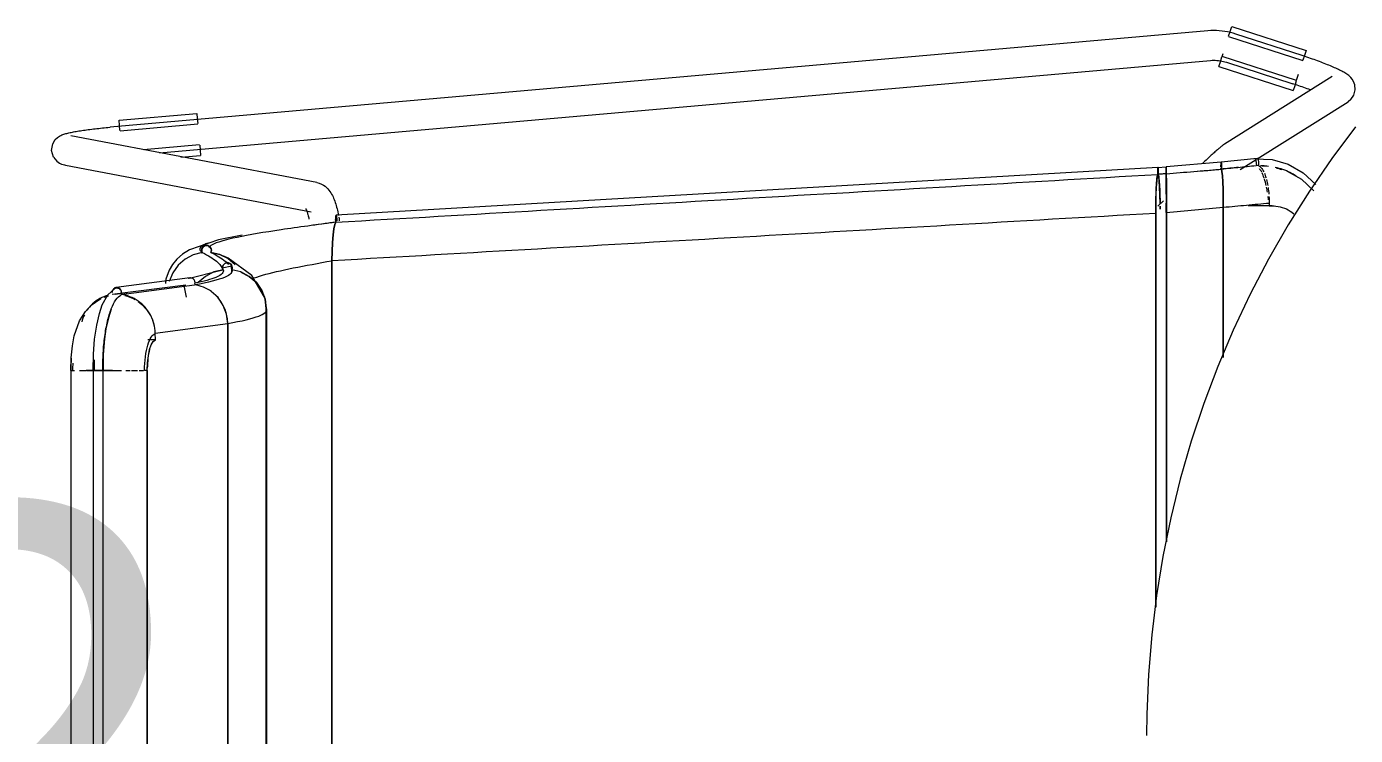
# Model space of a CAD drawing. Header units: millimetres. Extents: x 79795 to 317870, y -36033 to 97293.
# Drawn here: x 163525 to 164061, y 12306 to 12592 of the extents above; entities that cross this region are included whole.
import ezdxf

# ---------------------------------------------------------------- set-up
doc = ezdxf.new("R2010")
doc.units = ezdxf.units.MM
doc.header["$MEASUREMENT"] = 0
doc.layers.add('A-AREA-IDEN', color=7, linetype='CONTINUOUS', lineweight=9)
doc.layers.add('I-FURN', color=8, linetype='CONTINUOUS', lineweight=9)
doc.styles.add('Century Gothic', font='GOTHIC.TTF', dxfattribs={"height": 200})

msp = doc.modelspace()

# ---------------------------------------------------------------- linework, layer by layer
at = {"layer": 'I-FURN'}
for p, q in [((164010.86, 12589.89), (164011.49, 12591.84)), ((164011.49, 12591.84), (164041.5, 12582.15)), ((164001.81, 12590.12), (163558.49, 12551.18)), ((164001.86, 12590.13), (164001.81, 12590.13)), ((164003, 12590.21), (164001.86, 12590.13)), ((164004.14, 12590.23), (164003, 12590.21)), ((164005.28, 12590.22), (164004.14, 12590.23)), ((164006.42, 12590.16), (164005.28, 12590.22)), ((164007.56, 12590.05), (164006.42, 12590.16)), ((164008.69, 12589.9), (164007.56, 12590.05)), ((164009.82, 12589.7), (164008.69, 12589.9)), ((164010.93, 12589.46), (164009.82, 12589.7)), ((164010.19, 12587.8), (164040.19, 12578.11)), ((164010.22, 12587.91), (164010.86, 12589.89)), ((164012.04, 12589.17), (164010.93, 12589.46)), ((164013.13, 12588.84), (164012.04, 12589.17)), ((164039.94, 12580.13), (164013.13, 12588.84)), ((164007.61, 12579.82), (164007.99, 12580.99)), ((164041.5, 12582.15), (164040.87, 12580.2)), ((163578.36, 12540.88), (164002.86, 12578.17)), ((164002.86, 12578.17), (164003.52, 12578.22)), ((164003.52, 12578.22), (164004.18, 12578.23)), ((164004.18, 12578.23), (164004.84, 12578.23)), ((164004.84, 12578.23), (164005.5, 12578.19)), ((164005.5, 12578.19), (164006.16, 12578.13)), ((164006.16, 12578.13), (164006.82, 12578.04)), ((164006.27, 12575.68), (164006.9, 12577.64)), ((164006.27, 12575.68), (164036.28, 12565.99)), ((164006.82, 12578.04), (164007.47, 12577.93)), ((164006.9, 12577.64), (164007.54, 12579.61)), ((164007.47, 12577.93), (164008.12, 12577.79)), ((164037.59, 12570.04), (164007.58, 12579.73)), ((164008.12, 12577.79), (164008.76, 12577.62)), ((164008.76, 12577.62), (164009.39, 12577.43)), ((164009.39, 12577.43), (164009.42, 12577.42)), ((164009.42, 12577.42), (164036.23, 12568.71)), ((164040.4, 12579.98), (164039.94, 12580.13)), ((164040.87, 12580.2), (164040.23, 12578.23)), ((164041.14, 12579.73), (164040.4, 12579.98)), ((164041.87, 12579.49), (164041.14, 12579.73)), ((164042.61, 12579.24), (164041.87, 12579.49)), ((164043.33, 12578.99), (164042.61, 12579.24)), ((164044.06, 12578.73), (164043.33, 12578.99)), ((164044.77, 12578.48), (164044.06, 12578.73)), ((164045.48, 12578.23), (164044.77, 12578.48)), ((164046.18, 12577.97), (164045.48, 12578.23)), ((164046.87, 12577.72), (164046.18, 12577.97)), ((164047.54, 12577.46), (164046.87, 12577.72)), ((164048.21, 12577.21), (164047.54, 12577.46)), ((164048.86, 12576.95), (164048.21, 12577.21)), ((164049.5, 12576.7), (164048.86, 12576.95)), ((164050.13, 12576.45), (164049.5, 12576.7)), ((164050.74, 12576.2), (164050.13, 12576.45)), ((164051.34, 12575.96), (164050.74, 12576.2)), ((164051.91, 12575.71), (164051.34, 12575.96)), ((164052.48, 12575.47), (164051.91, 12575.71)), ((164053.02, 12575.23), (164052.48, 12575.47)), ((164052.09, 12571.64), (164008.51, 12544.33)), ((164037.62, 12570.13), (164038.42, 12572.61)), ((164053.55, 12574.99), (164053.02, 12575.23)), ((164054.06, 12574.76), (164053.55, 12574.99)), ((164054.55, 12574.52), (164054.06, 12574.76)), ((164055.02, 12574.29), (164054.55, 12574.52)), ((164055.48, 12574.06), (164055.02, 12574.29)), ((164055.92, 12573.83), (164055.48, 12574.06)), ((164056.34, 12573.6), (164055.92, 12573.83)), ((164056.76, 12573.37), (164056.34, 12573.6)), ((164057.16, 12573.14), (164056.76, 12573.37)), ((164057.55, 12572.9), (164057.16, 12573.14)), ((164057.93, 12572.64), (164057.55, 12572.9)), ((164058.32, 12572.36), (164057.93, 12572.64)), ((164058.73, 12572.05), (164058.32, 12572.36)), ((164059.15, 12571.68), (164058.73, 12572.05)), ((164059.62, 12571.22), (164059.15, 12571.68)), ((164060.14, 12570.59), (164059.62, 12571.22)), ((164060.7, 12569.68), (164060.14, 12570.59)), ((164036.56, 12568.61), (164036.23, 12568.71)), ((164036.91, 12567.95), (164036.28, 12565.99)), ((164037.25, 12568.38), (164036.56, 12568.61)), ((164037.55, 12569.92), (164036.91, 12567.95)), ((164037.94, 12568.15), (164037.25, 12568.38)), ((164038.63, 12567.92), (164037.94, 12568.15)), ((164039.31, 12567.68), (164038.63, 12567.92)), ((164039.98, 12567.45), (164039.31, 12567.68)), ((164040.65, 12567.21), (164039.98, 12567.45)), ((164041.3, 12566.98), (164040.65, 12567.21)), ((164041.95, 12566.74), (164041.3, 12566.98)), ((164042.59, 12566.51), (164041.95, 12566.74)), ((164043.21, 12566.27), (164042.59, 12566.51)), ((164061.23, 12568.29), (164060.7, 12569.68)), ((164060.81, 12564.09), (164061.4, 12566.32)), ((164061.4, 12566.32), (164061.23, 12568.29)), ((164021.7, 12538.43), (164058.47, 12561.47)), ((164059.59, 12562.36), (164058.47, 12561.47)), ((164059.59, 12562.36), (164060.81, 12564.09)), ((163562.09, 12553.99), (163593.5, 12556.75)), ((163593.5, 12556.75), (163593.68, 12554.71)), ((163593.68, 12554.71), (163593.86, 12552.64)), ((163540.6, 12548.61), (163541.01, 12548.72)), ((163541.01, 12548.72), (163541.42, 12548.82)), ((163541.42, 12548.82), (163541.85, 12548.92)), ((163541.85, 12548.92), (163542.29, 12549.02)), ((163542.29, 12549.02), (163542.75, 12549.12)), ((163542.75, 12549.12), (163543.23, 12549.21)), ((163543.23, 12549.21), (163543.72, 12549.31)), ((163543.72, 12549.31), (163544.24, 12549.4)), ((163544.24, 12549.4), (163544.77, 12549.5)), ((163544.77, 12549.5), (163545.32, 12549.59)), ((163545.32, 12549.59), (163545.89, 12549.68)), ((163545.89, 12549.68), (163546.48, 12549.77)), ((163546.48, 12549.77), (163547.08, 12549.87)), ((163547.08, 12549.87), (163547.7, 12549.96)), ((163547.7, 12549.96), (163548.33, 12550.05)), ((163548.33, 12550.05), (163548.98, 12550.13)), ((163548.98, 12550.13), (163549.65, 12550.22)), ((163549.65, 12550.22), (163550.32, 12550.31)), ((163550.32, 12550.31), (163551.01, 12550.4)), ((163551.01, 12550.4), (163551.71, 12550.48)), ((163551.71, 12550.48), (163552.42, 12550.56)), ((163552.42, 12550.56), (163553.13, 12550.64)), ((163553.13, 12550.64), (163553.86, 12550.72)), ((163553.86, 12550.72), (163554.59, 12550.8)), ((163554.59, 12550.8), (163555.33, 12550.88)), ((163555.33, 12550.88), (163556.08, 12550.95)), ((163556.08, 12550.95), (163556.83, 12551.02)), ((163556.83, 12551.02), (163557.58, 12551.09)), ((163557.58, 12551.09), (163558.33, 12551.16)), ((163558.33, 12551.16), (163558.49, 12551.18)), ((163562.27, 12551.95), (163562.09, 12553.99)), ((163562.45, 12549.88), (163562.27, 12551.95)), ((163562.46, 12549.76), (163593.88, 12552.52)), ((164061.49, 12551.32), (164051.91, 12538.51)), ((163534.81, 12541.79), (163535.29, 12544.55)), ((163535.29, 12544.55), (163536.33, 12546.21)), ((163536.33, 12546.21), (163537.24, 12547.06)), ((163537.24, 12547.06), (163537.95, 12547.54)), ((163537.95, 12547.54), (163538.51, 12547.85)), ((163538.51, 12547.85), (163538.98, 12548.06)), ((163538.98, 12548.06), (163539.41, 12548.23)), ((163539.41, 12548.23), (163539.81, 12548.37)), ((163539.81, 12548.37), (163540.21, 12548.5)), ((163540.21, 12548.5), (163540.6, 12548.61)), ((163641.93, 12528.88), (163542.64, 12547.7)), ((163594.62, 12544.07), (163572.01, 12542.09)), ((163594.63, 12543.95), (163594.81, 12541.88)), ((164007.25, 12543.41), (164007.02, 12543.22)), ((164007.48, 12543.59), (164007.25, 12543.41)), ((164007.7, 12543.76), (164007.48, 12543.59)), ((164007.93, 12543.93), (164007.7, 12543.76)), ((164008.19, 12544.12), (164007.93, 12543.93)), ((164008.51, 12544.33), (164008.19, 12544.12)), ((163535.64, 12539.04), (163534.81, 12541.79)), ((163535.64, 12539.04), (163536.97, 12537.47)), ((163587.09, 12539.15), (163594.99, 12539.84)), ((163594.81, 12541.88), (163594.99, 12539.84)), ((164001.12, 12537.91), (164000.67, 12537.48)), ((164001.56, 12538.32), (164001.12, 12537.91)), ((164002, 12538.72), (164001.56, 12538.32)), ((164002.42, 12539.12), (164002, 12538.72)), ((164002.84, 12539.5), (164002.42, 12539.12)), ((164003.24, 12539.86), (164002.84, 12539.5)), ((164003.63, 12540.22), (164003.24, 12539.86)), ((164004.01, 12540.56), (164003.63, 12540.22)), ((164004.37, 12540.89), (164004.01, 12540.56)), ((164004.72, 12541.21), (164004.37, 12540.89)), ((164005.06, 12541.51), (164004.72, 12541.21)), ((164005.38, 12541.8), (164005.06, 12541.51)), ((164005.69, 12542.07), (164005.38, 12541.8)), ((164005.99, 12542.33), (164005.69, 12542.07)), ((164006.26, 12542.57), (164005.99, 12542.33)), ((164006.53, 12542.8), (164006.26, 12542.57)), ((164006.78, 12543.01), (164006.53, 12542.8)), ((164007.02, 12543.22), (164006.78, 12543.01)), ((164021.73, 12538.5), (164007.24, 12537.08)), ((164014.88, 12534.16), (164021.33, 12538.2)), ((164020.84, 12538.38), (164027.75, 12538.1)), ((164027.75, 12538.1), (164034.27, 12536.22)), ((164051.91, 12538.51), (164042.86, 12525.32)), ((163536.97, 12537.47), (163538.05, 12536.72)), ((163538.05, 12536.72), (163538.85, 12536.34)), ((163538.85, 12536.34), (163539.47, 12536.13)), ((163539.47, 12536.13), (163539.99, 12535.99)), ((163539.99, 12535.99), (163540.4, 12535.91)), ((163540.4, 12535.91), (163639.69, 12517.09)), ((163981.68, 12534.98), (163649.77, 12515.69)), ((163981.58, 12533.6), (163981.57, 12533.11)), ((163981.57, 12533.11), (163981.57, 12532.61)), ((163981.57, 12532.61), (163981.58, 12532.14)), ((163981.59, 12534.05), (163981.58, 12533.6)), ((163981.61, 12534.43), (163981.59, 12534.05)), ((163981.63, 12534.73), (163981.61, 12534.43)), ((163981.66, 12534.91), (163981.63, 12534.73)), ((163981.68, 12534.98), (163981.66, 12534.91)), ((163981.68, 12534.98), (163985.04, 12535.25)), ((163981.71, 12534.91), (163981.68, 12534.98)), ((163981.74, 12534.72), (163981.71, 12534.91)), ((163981.76, 12534.43), (163981.74, 12534.72)), ((163981.78, 12534.04), (163981.76, 12534.43)), ((163981.79, 12533.59), (163981.78, 12534.04)), ((163981.78, 12532.14), (163981.79, 12532.61)), ((163981.79, 12533.1), (163981.79, 12533.59)), ((163981.79, 12532.61), (163981.79, 12533.1)), ((163985.03, 12533.86), (163985.04, 12534.32)), ((163985.04, 12534.32), (163985.03, 12533.87)), ((163985.03, 12533.87), (163985.03, 12533.38)), ((163985.03, 12533.37), (163985.03, 12533.86)), ((163985.03, 12533.38), (163985.03, 12532.88)), ((163985.03, 12532.88), (163985.03, 12533.37)), ((163985.04, 12532.41), (163985.03, 12532.88)), ((163985.03, 12532.88), (163985.04, 12532.41)), ((164007.24, 12537.08), (163985.04, 12535.25)), ((163985.04, 12535.18), (163985.04, 12535.25)), ((163985.04, 12535.25), (163985.04, 12535.18)), ((163985.04, 12535.19), (163985.04, 12535.25)), ((163985.04, 12535.25), (163985.04, 12535.19)), ((163985.04, 12534.32), (163985.04, 12534.7)), ((163985.04, 12534.7), (163985.04, 12534.32)), ((163985.05, 12535), (163985.05, 12534.7)), ((163985.05, 12534.71), (163985.05, 12535)), ((163985.05, 12534.33), (163985.05, 12534.71)), ((163985.05, 12534.7), (163985.05, 12534.32)), ((163985.05, 12533.87), (163985.05, 12534.33)), ((163985.05, 12534.32), (163985.05, 12533.87)), ((163985.05, 12533.87), (163985.05, 12533.38)), ((163985.05, 12533.38), (163985.05, 12533.87)), ((163985.05, 12533.38), (163985.05, 12532.88)), ((163985.05, 12532.89), (163985.05, 12533.38)), ((163985.05, 12532.42), (163985.05, 12532.89)), ((163985.05, 12532.88), (163985.05, 12532.41)), ((164000.2, 12537.05), (163999.73, 12536.61)), ((164000.67, 12537.48), (164000.2, 12537.05)), ((164007.16, 12536.16), (164007.14, 12535.7)), ((164007.14, 12535.7), (164007.16, 12536.15)), ((164007.14, 12535.7), (164007.14, 12535.21)), ((164007.14, 12535.21), (164007.14, 12535.7)), ((164007.14, 12534.72), (164007.15, 12534.24)), ((164007.15, 12534.24), (164007.14, 12534.71)), ((164007.17, 12536.54), (164007.16, 12536.16)), ((164007.16, 12536.15), (164007.17, 12536.53)), ((164007.19, 12536.83), (164007.17, 12536.54)), ((164007.17, 12536.53), (164007.19, 12536.83)), ((164007.22, 12537.02), (164007.19, 12536.83)), ((164007.19, 12536.83), (164007.22, 12537.01)), ((164007.24, 12537.08), (164007.22, 12537.02)), ((164007.22, 12537.01), (164007.24, 12537.08)), ((164007.27, 12537.01), (164007.24, 12537.08)), ((164007.24, 12537.08), (164007.27, 12537.01)), ((164007.29, 12536.82), (164007.27, 12537.01)), ((164007.31, 12536.53), (164007.29, 12536.82)), ((164007.29, 12536.82), (164007.31, 12536.52)), ((164007.33, 12536.14), (164007.31, 12536.53)), ((164007.31, 12536.52), (164007.33, 12536.14)), ((164007.34, 12535.69), (164007.33, 12536.14)), ((164007.33, 12536.14), (164007.34, 12535.69)), ((164007.35, 12535.2), (164007.34, 12535.69)), ((164007.34, 12535.69), (164007.35, 12535.2)), ((164007.34, 12534.7), (164007.35, 12535.2)), ((164007.35, 12535.2), (164007.34, 12534.7)), ((164007.34, 12534.23), (164007.34, 12534.7)), ((164007.34, 12534.7), (164007.34, 12534.23)), ((164007.53, 12533.34), (164007.34, 12534.23)), ((164007.34, 12534.23), (164007.53, 12533.34)), ((164007.71, 12531.6), (164007.53, 12533.34)), ((164007.53, 12533.34), (164007.71, 12531.62)), ((164033.87, 12533.51), (164039.7, 12530.15)), ((164034.27, 12536.22), (164040.28, 12532.83)), ((164040.28, 12532.83), (164045.43, 12528.09)), ((163641.93, 12528.88), (163642.91, 12528.62)), ((163642.91, 12528.62), (163643.81, 12528.26)), ((163643.81, 12528.26), (163644.6, 12527.82)), ((163644.6, 12527.82), (163645.29, 12527.34)), ((163645.29, 12527.34), (163645.88, 12526.83)), ((163981.18, 12529.51), (163981.02, 12527)), ((163981.37, 12531.26), (163981.18, 12529.51)), ((163981.58, 12532.14), (163981.37, 12531.26)), ((163981.99, 12531.24), (163981.78, 12532.14)), ((163982.18, 12529.48), (163981.99, 12531.24)), ((163982.35, 12526.99), (163982.18, 12529.48)), ((163984.99, 12527.26), (163985.01, 12529.76)), ((163985.01, 12529.76), (163984.99, 12527.26)), ((163984.99, 12524.14), (163984.99, 12527.26)), ((163984.99, 12527.26), (163984.99, 12524.14)), ((163985.01, 12529.76), (163985.02, 12531.51)), ((163985.02, 12531.51), (163985.01, 12529.76)), ((163985.06, 12531.53), (163985.05, 12532.42)), ((163985.05, 12532.41), (163985.06, 12531.53)), ((163985.06, 12531.53), (163985.08, 12529.78)), ((163985.08, 12529.78), (163985.06, 12531.53)), ((163985.08, 12529.78), (163985.09, 12527.28)), ((163985.09, 12527.28), (163985.08, 12529.78)), ((163985.1, 12524.15), (163985.09, 12527.28)), ((163985.09, 12527.27), (163985.1, 12524.15)), ((164007.71, 12531.61), (164007.86, 12529.17)), ((164007.86, 12529.13), (164007.71, 12531.6)), ((164007.97, 12526.03), (164007.86, 12529.13)), ((164007.86, 12529.13), (164007.97, 12526.09)), ((164039.7, 12530.15), (164044.61, 12525.46)), ((163645.88, 12526.83), (163646.4, 12526.31)), ((163646.4, 12526.31), (163646.86, 12525.78)), ((163646.86, 12525.78), (163647.26, 12525.25)), ((163647.26, 12525.25), (163647.62, 12524.71)), ((163647.62, 12524.71), (163647.94, 12524.17)), ((163647.94, 12524.17), (163648.23, 12523.64)), ((163648.23, 12523.64), (163648.5, 12523.08)), ((163648.5, 12523.08), (163648.75, 12522.52)), ((163648.75, 12522.52), (163648.99, 12521.95)), ((163648.99, 12521.95), (163649.21, 12521.37)), ((163980.89, 12523.87), (163980.82, 12520.31)), ((163981.02, 12527), (163980.89, 12523.87)), ((163982.47, 12523.87), (163982.35, 12526.99)), ((163982.55, 12520.32), (163982.47, 12523.87)), ((163985.1, 12520.58), (163985.1, 12524.15)), ((163985.1, 12524.14), (163985.1, 12520.58)), ((164008.05, 12522.59), (164007.97, 12526.03)), ((164007.97, 12526.03), (164008.05, 12522.59)), ((164008.05, 12522.5), (164008.07, 12518.85)), ((164008.07, 12518.73), (164008.05, 12522.49)), ((164042.86, 12525.32), (164034.34, 12511.77)), ((163637.46, 12518.31), (163637.48, 12518.29)), ((163637.48, 12518.29), (163637.52, 12518.21)), ((163637.52, 12518.21), (163637.57, 12518.13)), ((163637.57, 12518.13), (163637.64, 12517.97)), ((163637.64, 12517.97), (163637.73, 12517.78)), ((163637.73, 12517.78), (163637.83, 12517.55)), ((163637.83, 12517.55), (163637.93, 12517.28)), ((163637.93, 12517.28), (163638.03, 12516.98)), ((163638.03, 12516.98), (163638.14, 12516.64)), ((163638.14, 12516.64), (163638.25, 12516.27)), ((163649.21, 12521.37), (163649.42, 12520.78)), ((163649.42, 12520.78), (163649.61, 12520.17)), ((163649.61, 12520.17), (163649.79, 12519.56)), ((163649.79, 12519.56), (163649.96, 12518.93)), ((163649.96, 12518.93), (163650.13, 12518.28)), ((163650.13, 12518.28), (163650.28, 12517.63)), ((163650.28, 12517.63), (163650.42, 12516.96)), ((163650.42, 12516.96), (163650.56, 12516.28)), ((163980.82, 12520.31), (163980.79, 12516.53)), ((163980.79, 12516.53), (163980.79, 12357.43)), ((163980.79, 12357.43), (163980.79, 12516.53)), ((163983.96, 12521.49), (163981.67, 12519.28)), ((163982.57, 12518.06), (163982.56, 12519.3)), ((163984.98, 12516.8), (163984.98, 12520.58)), ((163984.98, 12520.58), (163984.98, 12516.8)), ((163985.1, 12520.58), (163985.11, 12516.79)), ((163985.11, 12516.79), (163985.1, 12520.58)), ((163985.11, 12516.79), (163985.11, 12383.79)), ((163985.11, 12383.79), (163985.11, 12516.79)), ((164008.07, 12458.25), (164008.07, 12518.73)), ((164008.07, 12518.73), (164008.07, 12458.25)), ((164027.87, 12519.44), (164018.11, 12519.44)), ((164026.63, 12520.43), (164026.63, 12519.38)), ((163638.25, 12516.27), (163638.36, 12515.88)), ((163638.36, 12515.88), (163638.46, 12515.46)), ((163638.46, 12515.46), (163638.57, 12515.01)), ((163638.57, 12515.01), (163638.67, 12514.54)), ((163638.67, 12514.54), (163638.77, 12514.05)), ((163649.18, 12511.92), (163648.82, 12510.17)), ((163648.82, 12510.18), (163649.19, 12511.92)), ((163649.59, 12512.82), (163649.18, 12511.92)), ((163649.19, 12511.92), (163649.59, 12512.82)), ((163649.56, 12513.79), (163649.57, 12514.29)), ((163649.57, 12514.28), (163649.56, 12513.79)), ((163649.56, 12513.79), (163649.57, 12513.29)), ((163649.57, 12513.3), (163649.56, 12513.79)), ((163649.59, 12514.74), (163649.57, 12514.28)), ((163649.57, 12514.29), (163649.59, 12514.74)), ((163649.59, 12512.82), (163649.57, 12513.3)), ((163649.57, 12513.29), (163649.59, 12512.82)), ((163649.59, 12514.74), (163649.63, 12515.13)), ((163649.63, 12515.12), (163649.59, 12514.74)), ((163649.63, 12515.13), (163649.67, 12515.43)), ((163649.67, 12515.42), (163649.63, 12515.12)), ((163649.72, 12515.62), (163649.67, 12515.42)), ((163649.67, 12515.43), (163649.72, 12515.62)), ((163649.77, 12515.69), (163649.72, 12515.62)), ((163649.72, 12515.62), (163649.77, 12515.69)), ((163649.83, 12515.63), (163649.77, 12515.69)), ((163649.77, 12515.69), (163649.83, 12515.63)), ((163649.88, 12515.44), (163649.83, 12515.63)), ((163649.83, 12515.63), (163649.88, 12515.45)), ((163649.88, 12515.45), (163649.92, 12515.16)), ((163649.92, 12515.15), (163649.88, 12515.44)), ((163649.92, 12515.16), (163649.96, 12514.78)), ((163649.96, 12514.77), (163649.92, 12515.15)), ((163649.96, 12514.78), (163649.98, 12514.33)), ((163649.98, 12514.32), (163649.96, 12514.77)), ((163649.98, 12514.33), (163649.99, 12513.83)), ((163649.99, 12513.83), (163649.98, 12514.32)), ((163649.98, 12513.33), (163649.99, 12513.83)), ((163649.99, 12513.83), (163649.99, 12513.33)), ((163650.56, 12516.28), (163650.68, 12515.59)), ((163650.8, 12514.88), (163650.91, 12514.17)), ((163650.91, 12514.17), (163651.01, 12513.44)), ((164034.34, 12511.77), (164026.37, 12497.9)), ((163611.86, 12507.58), (163602.2, 12505.68)), ((163648.51, 12507.68), (163648.27, 12504.58)), ((163648.27, 12504.63), (163648.51, 12507.68)), ((163648.51, 12507.71), (163648.82, 12510.18)), ((163648.82, 12510.17), (163648.51, 12507.68)), ((163590.48, 12501.69), (163587.66, 12499.88)), ((163602.2, 12505.68), (163590.48, 12501.69)), ((163595.69, 12500.58), (163592.06, 12499.67)), ((163595.19, 12500.51), (163595.69, 12500.58)), ((163595.48, 12501.54), (163595.56, 12502.04)), ((163595.56, 12502.04), (163595.48, 12501.55)), ((163595.48, 12501.55), (163595.52, 12501.05)), ((163595.52, 12501.05), (163595.48, 12501.54)), ((163595.69, 12500.58), (163595.52, 12501.05)), ((163595.52, 12501.05), (163595.69, 12500.58)), ((163595.75, 12502.5), (163595.56, 12502.04)), ((163595.56, 12502.04), (163595.75, 12502.49)), ((163595.75, 12502.49), (163596.06, 12502.88)), ((163596.06, 12502.88), (163595.75, 12502.5)), ((163596.06, 12502.88), (163596.45, 12503.18)), ((163596.45, 12503.18), (163596.06, 12502.88)), ((163596.45, 12503.18), (163596.91, 12503.38)), ((163596.91, 12503.38), (163596.45, 12503.18)), ((163596.91, 12503.38), (163597.39, 12503.45)), ((163597.39, 12503.45), (163596.91, 12503.38)), ((163597.39, 12503.45), (163597.88, 12503.39)), ((163597.88, 12503.39), (163597.39, 12503.45)), ((163597.88, 12503.39), (163598.34, 12503.21)), ((163598.34, 12503.21), (163597.88, 12503.39)), ((163598.34, 12503.21), (163598.74, 12502.92)), ((163598.74, 12502.92), (163598.34, 12503.21)), ((163598.74, 12502.92), (163599.06, 12502.54)), ((163599.06, 12502.54), (163598.74, 12502.92)), ((163599.06, 12502.54), (163599.26, 12502.09)), ((163599.27, 12502.09), (163599.06, 12502.54)), ((163599.32, 12501.1), (163599.17, 12500.63)), ((163599.17, 12500.63), (163599.33, 12501.1)), ((163599.17, 12500.63), (163602.79, 12499.84)), ((163602.79, 12499.84), (163599.17, 12500.63)), ((163599.26, 12502.09), (163599.35, 12501.6)), ((163599.36, 12501.6), (163599.27, 12502.09)), ((163599.35, 12501.6), (163599.32, 12501.1)), ((163599.33, 12501.1), (163599.36, 12501.6)), ((163648.11, 12501.04), (163648.06, 12497.27)), ((163648.06, 12497.35), (163648.12, 12501.04)), ((163648.27, 12504.58), (163648.11, 12501.04)), ((163648.12, 12501.11), (163648.27, 12504.58)), ((163583.64, 12495.72), (163582.29, 12493.44)), ((163585.41, 12497.88), (163583.64, 12495.72)), ((163585.91, 12495.45), (163583.74, 12492.37)), ((163587.66, 12499.88), (163585.41, 12497.88)), ((163588.74, 12497.93), (163585.91, 12495.45)), ((163592.06, 12499.67), (163588.74, 12497.93)), ((163602.79, 12499.84), (163606.11, 12498.19)), ((163606.11, 12498.2), (163602.79, 12499.84)), ((163607.66, 12495.13), (163603.77, 12494.3)), ((163603.94, 12495.08), (163603.86, 12494.59)), ((163603.86, 12494.58), (163603.94, 12495.07)), ((163604.14, 12495.53), (163603.94, 12495.08)), ((163603.94, 12495.07), (163604.14, 12495.52)), ((163604.14, 12495.52), (163604.46, 12495.91)), ((163604.46, 12495.91), (163604.14, 12495.53)), ((163606.19, 12498.25), (163604.44, 12499.14)), ((163604.46, 12495.91), (163604.86, 12496.2)), ((163604.86, 12496.2), (163604.46, 12495.91)), ((163604.86, 12496.2), (163605.32, 12496.39)), ((163605.32, 12496.39), (163604.86, 12496.2)), ((163605.32, 12496.39), (163605.81, 12496.46)), ((163605.81, 12496.46), (163605.32, 12496.39)), ((163605.81, 12496.46), (163606.3, 12496.39)), ((163606.3, 12496.39), (163605.81, 12496.46)), ((163608.95, 12495.8), (163606.11, 12498.2)), ((163606.11, 12498.19), (163608.95, 12495.8)), ((163615.73, 12491.27), (163606.19, 12498.25)), ((163606.3, 12496.39), (163606.76, 12496.2)), ((163606.76, 12496.2), (163606.3, 12496.39)), ((163606.76, 12496.2), (163607.16, 12495.91)), ((163607.17, 12495.91), (163606.76, 12496.2)), ((163607.16, 12495.91), (163607.48, 12495.52)), ((163607.48, 12495.53), (163607.17, 12495.91)), ((163607.68, 12495.08), (163607.48, 12495.53)), ((163607.48, 12495.52), (163607.68, 12495.07)), ((163607.58, 12492.55), (163607.53, 12495.43)), ((163607.76, 12494.59), (163607.68, 12495.08)), ((163607.68, 12495.07), (163607.76, 12494.58)), ((163648.06, 12497.27), (163648.06, 12113.87)), ((163648.06, 12113.87), (163648.06, 12497.27)), ((164026.37, 12497.9), (164018.96, 12483.72)), ((163590.67, 12490.31), (163560.9, 12486.45)), ((163581, 12489.84), (163580.77, 12488.07)), ((163582.29, 12493.44), (163581, 12489.84)), ((163583.74, 12492.37), (163582.34, 12488.85)), ((163590.44, 12490.26), (163590, 12490.07)), ((163590.91, 12490.32), (163590.44, 12490.26)), ((163590.59, 12490.29), (163602.21, 12493.26)), ((163591.38, 12490.25), (163590.91, 12490.32)), ((163591.82, 12490.07), (163591.38, 12490.25)), ((163592.2, 12489.77), (163591.82, 12490.07)), ((163592.5, 12489.39), (163592.2, 12489.77)), ((163596.95, 12490.97), (163594.07, 12488.46)), ((163600.34, 12492.73), (163596.95, 12490.97)), ((163604.06, 12493.62), (163600.34, 12492.73)), ((163602.21, 12493.26), (163604.08, 12493.59)), ((163603.86, 12494.59), (163603.89, 12494.09)), ((163603.9, 12494.09), (163603.86, 12494.58)), ((163603.89, 12494.09), (163604.06, 12493.62)), ((163604.06, 12493.62), (163603.9, 12494.09)), ((163607.72, 12494.09), (163607.56, 12493.62)), ((163607.56, 12493.62), (163607.73, 12494.09)), ((163611.28, 12492.73), (163607.56, 12493.62)), ((163607.76, 12494.58), (163607.72, 12494.09)), ((163607.73, 12494.09), (163607.76, 12494.59)), ((163611.27, 12492.72), (163614.67, 12490.97)), ((163614.67, 12490.97), (163611.28, 12492.73)), ((163614.67, 12490.97), (163617.54, 12488.46)), ((163617.55, 12488.46), (163614.67, 12490.97)), ((163620.84, 12482.62), (163615.73, 12491.27)), ((163557.5, 12483.55), (163560.4, 12486.1)), ((163589.03, 12487.46), (163559.34, 12483.61)), ((163560.53, 12483.77), (163565.3, 12484.38)), ((163562.88, 12483.63), (163592.58, 12487.48)), ((163588.25, 12487.33), (163589.2, 12482.51)), ((163592.69, 12488.94), (163592.5, 12489.39)), ((163592.77, 12488.44), (163592.69, 12488.94)), ((163592.74, 12487.95), (163592.77, 12488.44)), ((163602.08, 12482.36), (163599.34, 12484.85)), ((163617.54, 12488.46), (163619.71, 12485.32)), ((163619.72, 12485.33), (163617.55, 12488.46)), ((163620.91, 12482.47), (163619.54, 12485.64)), ((163619.71, 12485.32), (163621.08, 12481.76)), ((163621.08, 12481.76), (163619.72, 12485.33)), ((163548.52, 12476.82), (163550.81, 12479.29)), ((163550.81, 12479.29), (163554.71, 12481.97)), ((163554.15, 12475.97), (163555.31, 12479.43)), ((163554.71, 12481.97), (163554.9, 12482.07)), ((163555.31, 12479.43), (163557.5, 12483.55)), ((163604.16, 12479.25), (163602.08, 12482.36)), ((163605.48, 12475.7), (163604.16, 12479.25)), ((163621.71, 12477.43), (163620.91, 12482.47)), ((163621.08, 12481.76), (163621.55, 12477.97)), ((163621.55, 12477.97), (163621.08, 12481.76)), ((164018.96, 12483.72), (164012.12, 12469.26)), ((163546.12, 12472.94), (163548.52, 12476.82)), ((163553.05, 12471.28), (163554.15, 12475.97)), ((163557.76, 12474.23), (163556.79, 12469.8)), ((163558.85, 12477.67), (163557.76, 12474.23)), ((163605.96, 12471.93), (163605.48, 12475.7)), ((163621.55, 12477.97), (163621.55, 12133.18)), ((163621.55, 12133.18), (163621.55, 12477.97)), ((163621.71, 12438.52), (163621.71, 12477.43)), ((163544, 12466.89), (163546.12, 12472.94)), ((163552.21, 12465.66), (163553.05, 12471.28)), ((163556.79, 12469.8), (163556.2, 12465.79)), ((163576.68, 12468.07), (163605.96, 12471.93)), ((163605.96, 12471.93), (163605.96, 12139.22)), ((163605.96, 12139.22), (163605.96, 12471.93)), ((164012.12, 12469.26), (164005.86, 12454.53)), ((163542.7, 12458.03), (163543.21, 12462.85)), ((163543.21, 12462.85), (163544, 12466.89)), ((163551.72, 12459.54), (163552.21, 12465.66)), ((163556.2, 12465.79), (163555.67, 12459.23)), ((163576.75, 12465.35), (163573.74, 12465.35)), ((163574.43, 12461.38), (163575.1, 12463.36)), ((163575.1, 12463.36), (163575.89, 12464.72)), ((163575.89, 12464.72), (163576.75, 12465.35)), ((163576.75, 12465.35), (163576.68, 12468.07)), ((163542.59, 12453), (163542.7, 12458.03)), ((163551.63, 12453), (163551.72, 12459.54)), ((163555.67, 12459.23), (163555.59, 12453)), ((163573.6, 12456.04), (163573.92, 12458.89)), ((163573.92, 12458.89), (163574.43, 12461.38)), ((163542.76, 12453), (163542.59, 12453)), ((163542.59, 12453), (163542.59, 12158.15)), ((163542.61, 12453), (163544.08, 12453)), ((163546.11, 12453), (163548.69, 12453)), ((163551.87, 12453), (163548.84, 12453)), ((163548.86, 12453), (163551.87, 12453)), ((163551.7, 12453), (163551.63, 12453)), ((163551.63, 12453), (163551.63, 12158.15)), ((163551.63, 12453), (163555.58, 12453)), ((163551.89, 12453), (163551.7, 12453)), ((163552.2, 12453), (163551.89, 12453)), ((163552.59, 12453), (163552.2, 12453)), ((163553.04, 12453), (163552.59, 12453)), ((163553.53, 12453), (163553.04, 12453)), ((163554.03, 12453), (163553.53, 12453)), ((163554.51, 12453), (163554.03, 12453)), ((163554.92, 12453), (163554.51, 12453)), ((163555.25, 12453), (163554.92, 12453)), ((163555.48, 12453), (163555.25, 12453)), ((163555.58, 12453), (163555.48, 12453)), ((163559.37, 12453), (163555.56, 12453)), ((163555.56, 12453), (163559.37, 12453)), ((163555.59, 12158.15), (163555.59, 12453)), ((163559.57, 12453), (163563.12, 12453)), ((163564.75, 12453), (163566.59, 12453)), ((163567.11, 12453), (163569.58, 12453)), ((163570.16, 12453), (163571.9, 12453)), ((163573.43, 12453), (163573.43, 12158.15)), ((163573.49, 12453), (163573.6, 12456.04)), ((163573.49, 12158.15), (163573.49, 12453)), ((164005.86, 12454.53), (164000.2, 12439.57)), ((163621.71, 12133.72), (163621.71, 12438.52)), ((164000.2, 12439.57), (163995.15, 12424.39)), ((163995.15, 12424.39), (163990.7, 12409.02)), ((163990.7, 12409.02), (163986.87, 12393.49)), ((163986.87, 12393.49), (163983.67, 12377.81)), ((163983.67, 12377.81), (163981.1, 12362.02)), ((163981.1, 12362.02), (163979.16, 12346.14)), ((163979.16, 12346.14), (163977.85, 12330.2)), ((163977.85, 12330.2), (163977.19, 12314.21)), ((163977.19, 12314.21), (163977.09, 12305.57))]:
    msp.add_line(p, q, dxfattribs=at)
for centre, major_axis, ratio, start_param, end_param in [((163590.9, 12488.36), (0, 1.96), 0.955139, 4.501447, 6.790779), ((163590.89, 12471.8), (0, 15.78), 0.955139, 5.687432, 6.170649), ((163590.89, 12471.8), (0, 15.78), 0.955139, 4.720632, 5.68731), ((163546.87, 12453), (0, 12.4), 0.287441, 1.332781, 1.570796), ((163558.34, 12453), (-15.75, 0), 0.000004, 3.431839, 3.614078)]:
    msp.add_ellipse(centre, major_axis=major_axis, ratio=ratio, start_param=start_param, end_param=end_param, dxfattribs=at)
for points, knots in [([(164021.56, 12535.57), (164021.57, 12535.79), (164021.56, 12536.27), (164021.48, 12537.03), (164021.32, 12537.69), (164021.15, 12538.13), (164021.03, 12538.28), (164020.99, 12538.32)], [-1, -1, -1, -1, -0.90625, -0.8125, -0.71875, -0.625, -0.5625, -0.5625, -0.5625, -0.5625]), ([(164021.88, 12538.45), (164021.91, 12538.44), (164021.95, 12538.39), (164022.03, 12538.29), (164022.13, 12538.09), (164022.23, 12537.77), (164022.31, 12537.38), (164022.34, 12537.02), (164022.36, 12536.65), (164022.35, 12536.2), (164022.32, 12535.85), (164022.29, 12535.67)], [0.5555556, 0.5555556, 0.5555556, 0.5555556, 0.5833333, 0.6180556, 0.6527778, 0.7222222, 0.7916667, 0.8263889, 0.8611111, 0.9305556, 1, 1, 1, 1]), ([(163981.58, 12532.15), (163981.58, 12532.37), (163981.57, 12532.86), (163981.57, 12533.49), (163981.58, 12533.95), (163981.6, 12534.37), (163981.63, 12534.82), (163981.66, 12534.98), (163981.68, 12534.98)], [-1, -1, -1, -1, -0.90625, -0.8125, -0.765625, -0.71875, -0.625, -0.501507, -0.501507, -0.501507, -0.501507]), ([(163981.68, 12534.98), (163981.7, 12534.98), (163981.73, 12534.84), (163981.76, 12534.45), (163981.78, 12534.06), (163981.79, 12533.6), (163981.8, 12533.11), (163981.79, 12532.6), (163981.79, 12532.29), (163981.78, 12532.14)], [-0.5, -0.5, -0.5, -0.5, -0.375, -0.3125, -0.25, -0.1875, -0.125, -0.0625, 0, 0, 0, 0]), ([(164028.97, 12535.06), (164031.05, 12534.62), (164034.01, 12533.65), (164036.68, 12532.09), (164037.48, 12531.56)], [-0.8210019, -0.8210019, -0.8210019, -0.8210019, -0.6666667, -0.5975811, -0.5975811, -0.5975811, -0.5975811]), ([(163980.79, 12516.53), (163980.79, 12517.8), (163980.81, 12520.35), (163980.89, 12523.95), (163981.01, 12527.12), (163981.23, 12530.48), (163981.44, 12531.87), (163981.58, 12532.15)], [-1, -1, -1, -1, -0.833333, -0.666667, -0.5, -0.333333, 0, 0, 0, 0]), ([(163981.78, 12532.14), (163981.93, 12531.85), (163982.14, 12530.46), (163982.35, 12527.1), (163982.48, 12523.95), (163982.53, 12521.55), (163982.55, 12520.32)], [-1, -1, -1, -1, -0.6666667, -0.5, -0.3333333, -0.1666667, -0.1666667, -0.1666667, -0.1666667]), ([(164026.63, 12519.38), (164029.01, 12519.6), (164032.61, 12518.97), (164035.61, 12517.04), (164036.52, 12516.28)], [0, 0, 0, 0, 0.3333333, 0.5, 0.5, 0.5, 0.5]), ([(163649.59, 12512.82), (163642.04, 12511.81), (163626.82, 12509.77), (163608.39, 12506.72), (163600.09, 12504.29), (163598.49, 12502.86), (163598.29, 12502.46)], [0, 0, 0, 0, 0.25, 0.5, 0.75, 0.8499412, 0.8499412, 0.8499412, 0.8499412]), ([(163598.11, 12504.43), (163597.39, 12504.17), (163594.36, 12502.88), (163594.13, 12501.6), (163595.69, 12500.58)], [0.6866019, 0.6866019, 0.6866019, 0.6866019, 0.75, 1, 1, 1, 1]), ([(163595.69, 12500.58), (163598.09, 12499.42), (163601.52, 12497.32), (163603.3, 12495.23), (163603.77, 12494.3)], [0, 0, 0, 0, 0.5, 0.9025379, 0.9025379, 0.9025379, 0.9025379]), ([(163599.17, 12500.63), (163601.58, 12499.46), (163604.24, 12497.83), (163605.91, 12496.21), (163606.3, 12495.75)], [0, 0, 0, 0, 0.5, 0.696307, 0.696307, 0.696307, 0.696307]), ([(163615.78, 12489.98), (163616.93, 12490.46), (163621.18, 12491.92), (163631.89, 12494.35), (163642.67, 12496.3), (163648.06, 12497.27)], [0.375, 0.375, 0.375, 0.375, 0.5, 0.75, 1, 1, 1, 1]), ([(163604.06, 12493.62), (163604.6, 12492.59), (163602.87, 12490.78), (163596.39, 12488.96), (163592.67, 12488.17)], [0, 0, 0, 0, 0.5, 0.8877852, 0.8877852, 0.8877852, 0.8877852]), ([(163562.88, 12483.63), (163562.94, 12483.78), (163563.01, 12483.99), (163563.05, 12484.27), (163563.06, 12484.56), (163563.03, 12484.85), (163562.94, 12485.14), (163562.83, 12485.41), (163562.63, 12485.73), (163562.33, 12486.05), (163561.96, 12486.28), (163561.6, 12486.42), (163561.29, 12486.46), (163561.02, 12486.47), (163560.75, 12486.44), (163560.51, 12486.36), (163560.26, 12486.25), (163559.96, 12486.06), (163559.65, 12485.73), (163559.43, 12485.34), (163559.33, 12484.98), (163559.3, 12484.72), (163559.29, 12484.56), (163559.3, 12484.49)], [0, 0, 0, 0, 0.0555556, 0.0833333, 0.1111111, 0.1666667, 0.1944444, 0.2222222, 0.2777778, 0.3333333, 0.3888889, 0.4444444, 0.4791667, 0.5138889, 0.5486111, 0.5833333, 0.6180556, 0.6527778, 0.7222222, 0.7916667, 0.8263889, 0.8611111, 0.8888889, 0.8888889, 0.8888889, 0.8888889]), ([(163559.31, 12484.39), (163559.31, 12484.56), (163559.35, 12484.85), (163559.5, 12485.23), (163559.75, 12485.65), (163560.28, 12486.1), (163561.14, 12486.36), (163561.93, 12486.13), (163562.46, 12485.73), (163562.78, 12485.35), (163562.92, 12485.04), (163562.97, 12484.88)], [-0.875, -0.875, -0.875, -0.875, -0.8125, -0.765625, -0.71875, -0.625, -0.5, -0.375, -0.3125, -0.25, -0.1875, -0.1875, -0.1875, -0.1875]), ([(163557.79, 12483.33), (163557.18, 12483.18), (163555.42, 12482.63), (163552.69, 12481.14), (163550.5, 12479.13), (163549.5, 12477.75), (163549.23, 12477.35)], [0.0793168, 0.0793168, 0.0793168, 0.0793168, 0.1666667, 0.3333333, 0.5, 0.565028, 0.565028, 0.565028, 0.565028]), ([(163569.76, 12480.8), (163571.81, 12479.37), (163574.32, 12476.42), (163575.88, 12472.85), (163576.13, 12471.6)], [-0.6666667, -0.6666667, -0.6666667, -0.6666667, -0.3333333, -0.1666667, -0.1666667, -0.1666667, -0.1666667]), ([(163605.96, 12471.93), (163611.68, 12472.94), (163619.32, 12474.77), (163621.71, 12476.6), (163621.71, 12477.43)], [0, 0, 0, 0, 0.5, 0.9107154, 0.9107154, 0.9107154, 0.9107154])]:
    msp.add_open_spline(points, degree=3, knots=knots, dxfattribs=at)
for points in [[(163985.05, 12532.42), (163988.77, 12532.72), (163996.2, 12533.32), (164003.63, 12533.93), (164007.34, 12534.23)], [(163991.36, 12532.93), (163991.77, 12532.97), (163992.18, 12533), (163992.59, 12533.04)], [(163996.2, 12533.33), (163999.57, 12533.61), (164002.95, 12533.89), (164006.31, 12534.17)], [(164014.23, 12534.95), (164011.89, 12534.71), (164009.52, 12534.48), (164007.15, 12534.24)], [(164022.29, 12535.67), (164019.85, 12535.43), (164014.9, 12534.95), (164009.86, 12534.47), (164007.34, 12534.23)], [(164022.29, 12535.67), (164022.68, 12535.52), (164023.43, 12534.96), (164024.13, 12533.81), (164024.46, 12533.12)], [(164023.6, 12533.08), (164023.29, 12533.72), (164022.97, 12534.12), (164022.65, 12534.45)], [(164025.07, 12535.52), (164024.42, 12535.58), (164023.77, 12535.59), (164023.12, 12535.58)], [(164024.57, 12530.66), (164024.3, 12531.47), (164024.01, 12532.28), (164023.72, 12532.84)], [(164023.82, 12535.63), (164024.65, 12535.62), (164025.47, 12535.58), (164026.29, 12535.5)], [(164024.66, 12532.67), (164024.91, 12532.08), (164025.14, 12531.42), (164025.34, 12530.69)], [(164031.69, 12534), (164030.98, 12534.26), (164030.26, 12534.45), (164029.52, 12534.57)], [(163649.59, 12512.82), (163704.82, 12516.04), (163815.42, 12522.48), (163926.18, 12528.92), (163981.58, 12532.14)], [(163985.05, 12532.41), (163984.47, 12532.37), (163983.32, 12532.28), (163982.16, 12532.19), (163981.58, 12532.15)], [(163985.04, 12532.41), (163984.49, 12532.36), (163983.41, 12532.27), (163982.32, 12532.18), (163981.78, 12532.14)], [(164025.41, 12527.62), (164025.2, 12528.54), (164024.96, 12529.49), (164024.72, 12530.33)], [(164025.53, 12530.02), (164025.71, 12529.28), (164025.87, 12528.47), (164026.02, 12527.64)], [(164025.94, 12524.96), (164025.83, 12525.65), (164025.7, 12526.3), (164025.56, 12526.96)], [(164026.16, 12526.79), (164026.28, 12525.94), (164026.4, 12525.06), (164026.46, 12524.15)], [(164026.39, 12521.84), (164026.34, 12522.32), (164026.27, 12522.79), (164026.21, 12523.26)], [(164026.53, 12523.23), (164026.58, 12522.31), (164026.62, 12521.38), (164026.63, 12520.43)], [(163814.3, 12506.94), (163869.76, 12510.13), (163925.26, 12513.33), (163980.79, 12516.53)], [(163982.56, 12519.3), (163982.57, 12518.89), (163982.57, 12518.48), (163982.57, 12518.06)], [(163985.11, 12516.79), (163988.94, 12517.13), (163992.77, 12517.48), (163996.6, 12517.82)], [(163996.6, 12517.82), (164000.43, 12518.17), (164004.25, 12518.51), (164008.07, 12518.85)], [(164026.63, 12520.43), (164023.6, 12520.17), (164017.46, 12519.63), (164011.21, 12519.04), (164008.07, 12518.73)], [(164026.63, 12519.38), (164027.28, 12519.44), (164027.94, 12519.46), (164028.6, 12519.43)], [(163649.57, 12512.81), (163646.51, 12512.42), (163643.42, 12512.03), (163640.37, 12511.65)], [(163648.06, 12497.35), (163703.42, 12500.55), (163758.84, 12503.74), (163814.3, 12506.94)], [(163607.56, 12493.62), (163608.11, 12492.59), (163606.14, 12490.55), (163598.08, 12488.5), (163592.58, 12487.48)], [(163563.06, 12484.39), (163563.07, 12484.23), (163563.07, 12484.06), (163563.03, 12483.9)], [(163555.56, 12453), (163555.52, 12455.35), (163555.59, 12460), (163556.22, 12466.86), (163557.33, 12473), (163558.86, 12478.07), (163560.75, 12481.77), (163562.16, 12483.08), (163562.89, 12483.43)], [(163556, 12482.55), (163556.59, 12482.78), (163557.2, 12482.93), (163557.81, 12483.06)], [(163576.68, 12468.07), (163576.64, 12469.36), (163576.28, 12471.87), (163574.87, 12475.47), (163572.67, 12478.61), (163569.84, 12481.14), (163566.5, 12482.9), (163564.12, 12483.49), (163562.88, 12483.63)], [(163564.4, 12483.17), (163565.78, 12482.86), (163567.15, 12482.36), (163568.41, 12481.66)], [(163548.07, 12475.39), (163547.64, 12474.5), (163547.24, 12473.57), (163547, 12472.61)], [(163621.71, 12477.43), (163621.71, 12477.61), (163621.65, 12477.79), (163621.55, 12477.97)], [(163572.36, 12453), (163572.42, 12456.79), (163573.39, 12464.18), (163575.55, 12467.57), (163576.67, 12467.82)], [(163542.68, 12453), (163542.67, 12454.71), (163542.75, 12456.39), (163542.9, 12457.97)], [(163574.38, 12461.38), (163573.83, 12459.33), (163573.55, 12456.61), (163573.45, 12453.84)], [(163552.16, 12453), (163552.13, 12454.43), (163552.14, 12455.85), (163552.17, 12457.26)]]:
    msp.add_open_spline(points, degree=3, dxfattribs=at)

# ---------------------------------------------------------------- texts
at = {"layer": 'A-AREA-IDEN', "style": 'Century Gothic'}
msp.add_text('4.62', height=200, dxfattribs=at).set_placement((163070.8, 12198.81))

doc.saveas('drawing.dxf')
